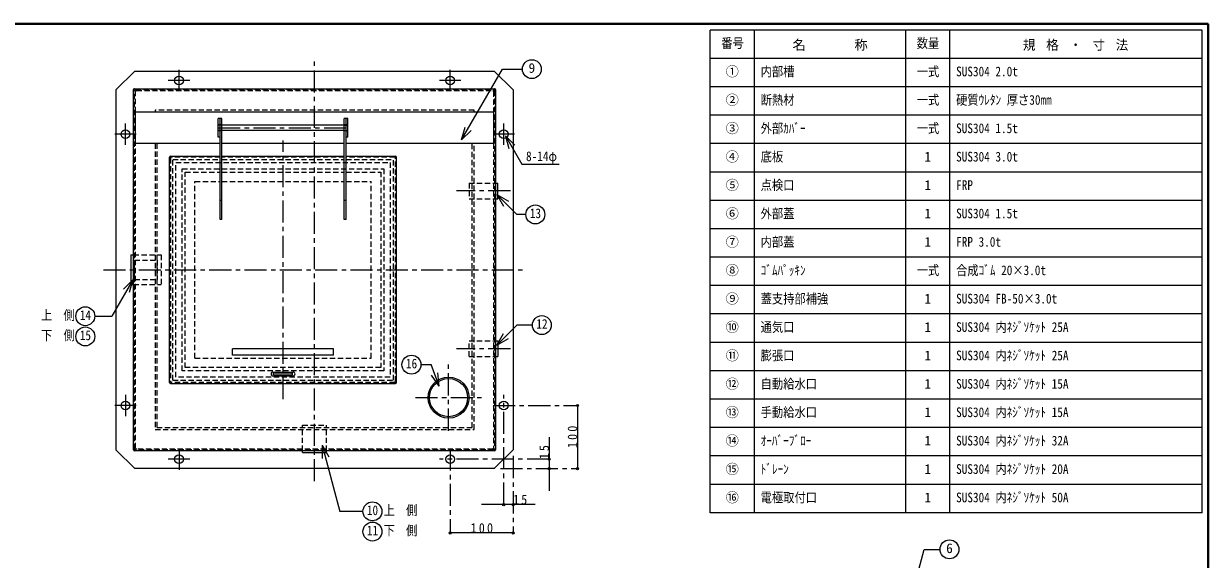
# Model space of a CAD drawing. Units: millimetres at full size, sheet at 1:7; details may follow other scales. Extents: x -1486 to 1349, y -951 to 1016.
# Drawn here: x -530 to 1349, y 168 to 1016 of the extents above; entities that cross this region are included whole.
import ezdxf
from ezdxf.enums import TextEntityAlignment as Align

# ---------------------------------------------------------------- set-up
doc = ezdxf.new("R2010")
doc.units = ezdxf.units.MM
doc.header["$LTSCALE"] = 7
doc.header["$PDMODE"] = 32
doc.header["$PDSIZE"] = 3.5
doc.linetypes.add('CHAIN1', pattern=[8, 5, -1, 1, -1])
doc.linetypes.add('DASHED1', pattern=[1.8, 1.2, -0.6])
doc.layers.add('0-0', color=7, linetype='Continuous', lineweight=18)
doc.styles.add('ＭＳ ゴシック', font='')
doc.styles.get('ＭＳ ゴシック').set_extended_font_data('MS Gothic')

msp = doc.modelspace()

# ---------------------------------------------------------------- linework, layer by layer
at = {"layer": '0-0', "color": 1, "lineweight": 40}
for p, q in [((1349.039, 1016.339), (-1485.961, 1016.339)), ((1349.039, -950.661), (1349.039, 1016.339))]:
    msp.add_line(p, q, dxfattribs=at)
at = {"layer": '0-0', "color": 3}
for p, q in [((1339.039, 1006.339), (559.039, 1006.339)), ((629.039, 241.339), (629.039, 1006.339)), ((869.039, 241.339), (869.039, 1006.339)), ((939.039, 241.339), (939.039, 1006.339)), ((1339.039, 241.339), (1339.039, 1006.339)), ((1339.039, 961.339), (559.039, 961.339)), ((1339.039, 916.339), (559.039, 916.339)), ((1339.039, 871.339), (559.039, 871.339)), ((1339.039, 826.339), (559.039, 826.339)), ((1339.039, 781.339), (559.039, 781.339)), ((1339.039, 736.339), (559.039, 736.339)), ((1339.039, 691.339), (559.039, 691.339)), ((1339.039, 646.339), (559.039, 646.339)), ((1339.039, 601.339), (559.039, 601.339)), ((1339.039, 556.339), (559.039, 556.339)), ((1339.039, 511.339), (559.039, 511.339)), ((1339.039, 466.339), (559.039, 466.339)), ((1339.039, 421.339), (559.039, 421.339)), ((1339.039, 376.339), (559.039, 376.339)), ((1339.039, 331.339), (559.039, 331.339)), ((1339.039, 286.339), (559.039, 286.339))]:
    msp.add_line(p, q, dxfattribs=at)
at = {"layer": '0-0', "color": 4, "linetype": 'CHAIN1', "lineweight": 9}
for p, q in [((-68.461, 291.339), (-68.461, 961.339)), ((-283.461, 909.339), (-283.461, 943.339)), ((146.539, 909.339), (146.539, 943.339)), ((-266.461, 926.339), (-300.461, 926.339)), ((163.539, 926.339), (129.539, 926.339)), ((-368.461, 824.339), (-368.461, 858.339)), ((-221.461, 851.339), (-15.461, 851.339)), ((231.539, 824.339), (231.539, 858.339)), ((-351.461, 841.339), (-385.461, 841.339)), ((-118.461, 421.339), (-118.461, 831.339)), ((248.539, 841.339), (214.539, 841.339)), ((242.039, 751.339), (156.539, 751.339)), ((-403.461, 626.339), (266.539, 626.339)), ((242.039, 501.339), (156.539, 501.339)), ((144.039, 371.339), (144.039, 476.339)), ((-368.461, 428.339), (-368.461, 394.339)), ((91.539, 423.839), (196.539, 423.839)), ((231.539, 254.339), (231.539, 428.339)), ((-351.461, 411.339), (-385.461, 411.339)), ((214.539, 411.339), (348.539, 411.339)), ((-283.461, 343.339), (-283.461, 309.339)), ((146.539, 343.339), (146.539, 209.339)), ((-266.461, 326.339), (-300.461, 326.339)), ((303.539, 326.339), (129.539, 326.339)), ((246.539, 331.339), (246.539, 209.339)), ((226.539, 311.339), (348.539, 311.339))]:
    msp.add_line(p, q, dxfattribs=at)
at = {"layer": '0-0', "color": 4, "lineweight": 9}
for p, q in [((-383.461, 911.339), (-353.461, 941.339)), ((-353.461, 941.339), (216.539, 941.339)), ((246.539, 911.339), (216.539, 941.339)), ((-383.461, 911.339), (-383.461, 341.339)), ((246.539, 911.339), (246.539, 341.339)), ((348.539, 411.339), (348.539, 311.339)), ((303.539, 361.339), (303.539, 276.339)), ((-383.461, 341.339), (-353.461, 311.339)), ((216.539, 311.339), (246.539, 341.339)), ((216.539, 311.339), (-353.461, 311.339)), ((281.539, 254.339), (196.539, 254.339)), ((246.539, 209.339), (146.539, 209.339))]:
    msp.add_line(p, q, dxfattribs=at)
at = {"layer": '0-0'}
for p, q in [((164.806, 832.22), (229.538, 944.341)), ((229.538, 944.341), (261.179, 944.341)), ((-355.461, 340.839), (-355.461, 911.839)), ((-353.961, 913.339), (217.039, 913.339)), ((218.539, 911.839), (218.539, 340.839)), ((-21.461, 855.339), (-215.461, 855.339)), ((-21.461, 847.339), (-215.461, 847.339)), ((164.806, 832.22), (170.241, 852.505)), ((164.806, 832.22), (179.655, 847.07)), ((234.149, 838.811), (248.998, 823.962)), ((234.149, 838.811), (239.584, 818.527)), ((218.539, 763.839), (222.039, 763.839)), ((220.742, 745.6), (231.242, 727.414)), ((220.742, 745.6), (238.928, 735.1)), ((220.742, 745.6), (252.227, 714.115)), ((266.676, 714.115), (252.227, 714.115)), ((-359.711, 649.839), (-359.711, 602.839)), ((-359.711, 649.839), (-355.461, 649.839)), ((-356.85, 610.439), (-390.143, 552.774)), ((-356.85, 610.439), (-371.7, 595.59)), ((-356.85, 610.439), (-362.286, 590.154)), ((-359.711, 602.839), (-355.461, 602.839)), ((-417.128, 552.774), (-390.143, 552.774)), ((220.742, 507.078), (252.453, 538.789)), ((277.027, 538.789), (252.453, 538.789)), ((218.539, 513.839), (222.039, 513.839)), ((220.742, 507.078), (231.242, 525.265)), ((220.742, 507.078), (238.928, 517.578)), ((222.039, 513.839), (222.039, 488.839)), ((218.539, 488.839), (222.039, 488.839)), ((100.186, 476.051), (116.619, 476.051)), ((129.178, 442.109), (116.619, 476.051)), ((129.178, 442.109), (117.041, 459.247)), ((129.178, 442.109), (127.236, 463.019)), ((217.039, 339.339), (-353.961, 339.339)), ((-87.461, 337.089), (-87.461, 339.339)), ((-56.542, 348.296), (-46.042, 330.11)), ((-56.542, 348.296), (-56.542, 327.296)), ((-56.542, 348.296), (-28.475, 243.552)), ((-49.461, 337.089), (-49.461, 339.339)), ((-87.461, 337.089), (-49.461, 337.089)), ((8.247, 243.552), (-28.475, 243.552))]:
    msp.add_line(p, q, dxfattribs=at)
at = {"layer": '0-0', "color": 4, "linetype": 'DASHED1', "lineweight": 9}
for p, q in [((-353.961, 342.339), (-353.961, 910.339)), ((-352.461, 911.839), (215.539, 911.839)), ((-352.461, 876.339), (-352.461, 908.839)), ((-350.961, 910.339), (214.039, 910.339)), ((215.539, 908.839), (215.539, 876.339)), ((217.039, 910.339), (217.039, 342.339)), ((-215.461, 855.339), (-221.461, 855.339)), ((-215.461, 847.339), (-221.461, 847.339)), ((-21.461, 855.339), (-15.461, 855.339)), ((-21.461, 847.339), (-15.461, 847.339)), ((-352.461, 343.839), (-352.461, 826.339)), ((215.539, 826.339), (215.539, 343.839)), ((-288.461, 456.339), (-288.461, 796.339)), ((-288.461, 796.339), (51.539, 796.339)), ((51.539, 796.339), (51.539, 456.339)), ((-278.461, 466.339), (-278.461, 786.339)), ((-278.461, 786.339), (41.539, 786.339)), ((41.539, 786.339), (41.539, 466.339)), ((176.539, 763.839), (176.539, 738.839)), ((176.539, 763.839), (218.539, 763.839)), ((176.539, 738.839), (218.539, 738.839)), ((-355.461, 649.839), (-311.711, 649.839)), ((-354.211, 641.839), (-318.211, 641.839)), ((-354.211, 610.839), (-354.211, 641.839)), ((-318.211, 641.839), (-318.211, 610.839)), ((-311.711, 649.839), (-311.711, 602.839)), ((-355.461, 602.839), (-311.711, 602.839)), ((-354.211, 610.839), (-318.211, 610.839)), ((176.539, 488.839), (218.539, 488.839)), ((51.539, 456.339), (-288.461, 456.339)), ((41.539, 466.339), (-278.461, 466.339)), ((-49.461, 339.339), (-49.461, 380.089)), ((215.539, 340.839), (-352.461, 340.839)), ((214.039, 342.339), (-350.961, 342.339))]:
    msp.add_line(p, q, dxfattribs=at)
at = {"layer": '0-0', "color": 5, "lineweight": 25}
for p, q in [((215.539, 876.339), (-352.461, 876.339)), ((-352.461, 826.339), (-352.461, 876.339)), ((-221.461, 836.339), (-221.461, 866.339)), ((-215.461, 866.339), (-221.461, 866.339)), ((-218.461, 706.339), (-218.461, 866.339)), ((-215.461, 706.339), (-215.461, 866.339)), ((-18.461, 706.339), (-18.461, 866.339)), ((215.539, 876.339), (215.539, 826.339)), ((-218.461, 836.339), (-221.461, 836.339)), ((-15.461, 836.339), (-18.461, 836.339)), ((-218.461, 826.339), (-352.461, 826.339)), ((-21.461, 826.339), (-215.461, 826.339)), ((215.539, 826.339), (-18.461, 826.339)), ((-298.461, 447.839), (-298.461, 804.839)), ((-296.961, 806.339), (-218.461, 806.339)), ((-215.461, 806.339), (-21.461, 806.339)), ((-18.461, 806.339), (60.039, 806.339)), ((61.539, 447.839), (61.539, 804.839)), ((-215.461, 736.339), (-218.461, 736.339)), ((-18.461, 736.339), (-21.461, 736.339)), ((-215.461, 706.339), (-218.461, 706.339)), ((-198.461, 491.339), (-198.461, 501.339)), ((-38.461, 501.339), (-198.461, 501.339)), ((-38.461, 491.339), (-198.461, 491.339)), ((-38.461, 491.339), (-38.461, 501.339)), ((-134.461, 464.339), (-102.461, 464.339)), ((-134.461, 458.339), (-102.461, 458.339)), ((-103.461, 462.839), (-133.461, 462.839)), ((-133.461, 459.839), (-133.461, 462.839)), ((-133.461, 459.839), (-103.461, 459.839)), ((-103.461, 459.839), (-103.461, 462.839)), ((-296.961, 446.339), (60.039, 446.339))]:
    msp.add_line(p, q, dxfattribs=at)
at = {"layer": '0-0', "linetype": 'DASHED1'}
for p, q in [((-321.461, 879.339), (-321.461, 876.339)), ((184.539, 879.339), (-321.461, 879.339)), ((184.539, 876.339), (184.539, 879.339)), ((-215.461, 856.339), (-221.461, 856.339)), ((-215.461, 846.339), (-221.461, 846.339)), ((-15.461, 856.339), (-21.461, 856.339)), ((-15.461, 846.339), (-21.461, 846.339)), ((-321.461, 826.339), (-321.461, 373.339)), ((-318.461, 826.339), (-318.461, 376.339)), ((181.539, 376.339), (181.539, 826.339)), ((184.539, 373.339), (184.539, 826.339)), ((-296.961, 803.339), (-296.961, 449.339)), ((-218.461, 804.839), (-295.461, 804.839)), ((-293.461, 451.339), (-293.461, 801.339)), ((-293.461, 801.339), (-218.461, 801.339)), ((-21.461, 804.839), (-215.461, 804.839)), ((-215.461, 801.339), (-21.461, 801.339)), ((58.539, 804.839), (-18.461, 804.839)), ((-18.461, 801.339), (56.539, 801.339)), ((56.539, 451.339), (56.539, 801.339)), ((60.039, 449.339), (60.039, 803.339)), ((-273.461, 471.339), (-273.461, 781.339)), ((-273.461, 781.339), (-218.461, 781.339)), ((-215.461, 781.339), (-21.461, 781.339)), ((-18.461, 781.339), (36.539, 781.339)), ((-258.461, 486.339), (-258.461, 766.339)), ((-258.461, 766.339), (-218.461, 766.339)), ((-215.461, 766.339), (-21.461, 766.339)), ((-18.461, 766.339), (21.539, 766.339)), ((21.539, 486.339), (21.539, 766.339)), ((-258.461, 486.339), (21.539, 486.339)), ((-293.461, 451.339), (56.539, 451.339)), ((58.539, 447.839), (-295.461, 447.839)), ((-318.461, 376.339), (181.539, 376.339)), ((-321.461, 373.339), (184.539, 373.339))]:
    msp.add_line(p, q, dxfattribs=at)
at = {"layer": '0-0', "color": 3}
msp.add_lwpolyline([(1339.039, 241.339), (559.039, 241.339), (559.039, 1006.339)], dxfattribs=at)
at = {"layer": '0-0', "color": 5, "lineweight": 25}
for points in [[(-18.461, 706.339), (-21.461, 706.339), (-21.461, 866.339)], [(-15.461, 836.339), (-15.461, 866.339), (-21.461, 866.339)]]:
    msp.add_lwpolyline(points, dxfattribs=at)
at = {"layer": '0-0'}
for points in [[(234.149, 838.811), (260.025, 793.992), (319.418, 793.992)], [(218.539, 738.839), (222.039, 738.839), (222.039, 763.839)], [(877.71, 106.214), (898.388, 183.384), (923.532, 183.384)]]:
    msp.add_lwpolyline(points, dxfattribs=at)
at = {"layer": '0-0', "linetype": 'DASHED1'}
msp.add_lwpolyline([(36.539, 781.339), (36.539, 471.339), (-273.461, 471.339)], dxfattribs=at)
at = {"layer": '0-0', "color": 4, "linetype": 'DASHED1', "lineweight": 9}
for points in [[(176.539, 488.839), (176.539, 513.839), (218.539, 513.839)], [(-87.461, 339.339), (-87.461, 380.089), (-49.461, 380.089)]]:
    msp.add_lwpolyline(points, dxfattribs=at)
at = {"layer": '0-0'}
for centre in [(276.179, 944.341), (281.676, 714.115), (-432.128, 552.774), (292.027, 538.789), (-432.128, 520.774), (85.186, 476.051), (23.247, 243.552), (23.247, 211.552), (938.532, 183.384)]:
    msp.add_circle(centre, 15, dxfattribs=at)
at = {"layer": '0-0', "color": 4, "lineweight": 9}
for centre in [(-283.461, 926.339), (146.539, 926.339), (-368.461, 841.339), (231.539, 841.339), (-368.461, 411.339), (231.539, 411.339), (-283.461, 326.339), (146.539, 326.339)]:
    msp.add_circle(centre, 7, dxfattribs=at)
at = {"layer": '0-0', "color": 5, "lineweight": 25}
for radius in [32.5, 30.25]:
    msp.add_circle((144.039, 423.839), radius, dxfattribs=at)
at = {"layer": '0-0'}
for centre, start, end in [((-353.961, 911.839), 90, 180), ((217.039, 911.839), 0, 90), ((-353.961, 340.839), 180, 270), ((217.039, 340.839), 270, 0)]:
    msp.add_arc(centre, 1.5, start, end, dxfattribs=at)
at = {"layer": '0-0', "color": 4, "linetype": 'DASHED1', "lineweight": 9}
for centre, start, end in [((-352.461, 910.339), 90, 180), ((-350.961, 908.839), 90, 180), ((214.039, 908.839), 0, 90), ((215.539, 910.339), 0, 90), ((-352.461, 342.339), 180, 270), ((-350.961, 343.839), 180, 270), ((214.039, 343.839), 270, 0), ((215.539, 342.339), 270, 0)]:
    msp.add_arc(centre, 1.5, start, end, dxfattribs=at)
at = {"layer": '0-0', "color": 5, "lineweight": 25}
for centre, radius, start, end in [((-296.961, 804.839), 1.5, 90, 180), ((60.039, 804.839), 1.5, 0, 90), ((-134.461, 461.339), 3, 90, 270), ((-102.461, 461.339), 3, 270, 90), ((-296.961, 447.839), 1.5, 180, 270), ((60.039, 447.839), 1.5, 270, 0)]:
    msp.add_arc(centre, radius, start, end, dxfattribs=at)
at = {"layer": '0-0', "linetype": 'DASHED1'}
for centre, start, end in [((-295.461, 803.339), 90, 180), ((58.539, 803.339), 0, 90), ((-295.461, 449.339), 180, 270), ((58.539, 449.339), 270, 0)]:
    msp.add_arc(centre, 1.5, start, end, dxfattribs=at)
at = {"layer": '0-0', "color": 4}
for p in [(348.539, 411.339), (303.539, 326.339), (303.539, 311.339), (348.539, 311.339), (231.539, 254.339), (246.539, 254.339), (146.539, 209.339), (246.539, 209.339)]:
    msp.add_point(p, dxfattribs=at)

# ---------------------------------------------------------------- texts
at = {"layer": '0-0', "style": 'ＭＳ ゴシック', "width": 0.85}
for s, p in [('番号', (576.539, 973.339)), ('数量', (886.539, 973.339)), ('内部槽', (639.039, 928.339)), ('一式', (886.539, 928.339)), ('SUS304 2.0t', (949.039, 928.339)), ('断熱材', (639.039, 883.339)), ('一式', (886.539, 883.339)), ('硬質ｳﾚﾀﾝ 厚さ30㎜', (949.039, 883.339)), ('外部ｶﾊﾞｰ', (639.039, 838.339)), ('一式', (886.539, 838.339)), ('SUS304 1.5t', (949.039, 838.339)), ('8-14φ', (266.918, 793.992)), ('底板', (639.039, 793.339)), ('SUS304 3.0t', (949.039, 793.339)), ('点検口', (639.039, 748.339)), ('FRP', (949.039, 748.339)), ('13', (272.926, 703.615)), ('外部蓋', (639.039, 703.339)), ('SUS304 1.5t', (949.039, 703.339)), ('内部蓋', (639.039, 658.339)), ('FRP 3.0t', (949.039, 658.339)), ('ｺﾞﾑﾊﾟｯｷﾝ', (639.039, 613.339)), ('一式', (886.539, 613.339)), ('合成ｺﾞﾑ 20×3.0t', (949.039, 613.339)), ('蓋支持部補強', (639.039, 568.339)), ('SUS304 FB-50×3.0t', (949.039, 568.339)), ('上\u3000側', (-502.378, 542.274)), ('14', (-440.878, 542.274)), ('12', (283.277, 528.289)), ('通気口', (639.039, 523.339)), ('SUS304 内ﾈｼﾞｿｹｯﾄ 25A', (949.039, 523.339)), ('下\u3000側', (-502.378, 510.274)), ('15', (-440.878, 510.274)), ('膨張口', (639.039, 478.339)), ('SUS304 内ﾈｼﾞｿｹｯﾄ 25A', (949.039, 478.339)), ('16', (76.436, 465.551)), ('自動給水口', (639.039, 433.339)), ('SUS304 内ﾈｼﾞｿｹｯﾄ 15A', (949.039, 433.339)), ('手動給水口', (639.039, 388.339)), ('SUS304 内ﾈｼﾞｿｹｯﾄ 15A', (949.039, 388.339)), ('ｵｰﾊﾞｰﾌﾞﾛｰ', (639.039, 343.339)), ('SUS304 内ﾈｼﾞｿｹｯﾄ 32A', (949.039, 343.339)), ('ﾄﾞﾚｰﾝ', (639.039, 298.339)), ('SUS304 内ﾈｼﾞｿｹｯﾄ 20A', (949.039, 298.339)), ('電極取付口', (639.039, 253.339)), ('SUS304 内ﾈｼﾞｿｹｯﾄ 50A', (949.039, 253.339)), ('10', (14.497, 233.052)), ('上\u3000側', (40.997, 233.052)), ('11', (14.497, 201.052)), ('下\u3000側', (40.997, 201.052))]:
    msp.add_text(s, height=15.4, dxfattribs=at).set_placement(p, align=Align.BOTTOM_LEFT)
at = {"layer": '0-0', "style": 'ＭＳ ゴシック'}
for s, p in [('9', (270.929, 933.841)), ('①', (583.539, 928.339)), ('②', (583.539, 883.339)), ('③', (583.539, 838.339)), ('④', (583.539, 793.339)), ('1', (898.789, 793.339)), ('⑤', (583.539, 748.339)), ('1', (898.789, 748.339)), ('⑥', (583.539, 703.339)), ('1', (898.789, 703.339)), ('⑦', (583.539, 658.339)), ('1', (898.789, 658.339)), ('⑧', (583.539, 613.339)), ('⑨', (583.539, 568.339)), ('1', (898.789, 568.339)), ('⑩', (583.539, 523.339)), ('1', (898.789, 523.339)), ('⑪', (583.539, 478.339)), ('1', (898.789, 478.339)), ('⑫', (583.539, 433.339)), ('1', (898.789, 433.339)), ('⑬', (583.539, 388.339)), ('1', (898.789, 388.339)), ('⑭', (583.539, 343.339)), ('1', (898.789, 343.339)), ('⑮', (583.539, 298.339)), ('1', (898.789, 298.339)), ('⑯', (583.539, 253.339)), ('1', (898.789, 253.339)), ('6', (933.282, 172.884))]:
    msp.add_text(s, height=15.4, dxfattribs=at).set_placement(p, align=Align.BOTTOM_LEFT)
at = {"layer": '0-0', "char_height": 15.4, "attachment_point": 7, "style": 'ＭＳ ゴシック'}
for s, insert in [('\\T1.17;名\u3000\u3000\u3000称', (689.539, 973.339)), ('\\T1.23;\\W0.95;規\\~格\\~・\\~寸\\~法', (1055.039, 973.339)), ('\\T1.36;\\W0.9;15', (246.539, 254.339)), ('\\T1.38;\\W0.9;100', (179.039, 209.339))]:
    msp.add_mtext(s, dxfattribs=dict(at, insert=insert))
at = {"layer": '0-0', "char_height": 15.4, "attachment_point": 7, "rotation": 90, "style": 'ＭＳ ゴシック'}
for s, insert in [('\\T1.38;\\W0.9;100', (348.539, 343.839)), ('\\T1.36;\\W0.9;15', (303.539, 326.339))]:
    msp.add_mtext(s, dxfattribs=dict(at, insert=insert))

doc.saveas('drawing.dxf')
